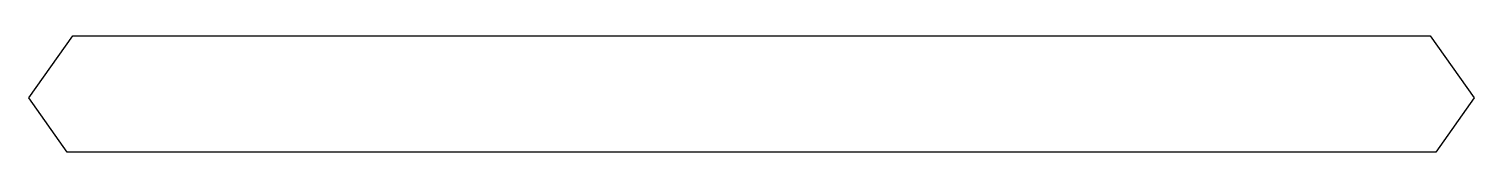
# Model space of a CAD drawing. Header units: millimetres. Extents: x -132 to 132, y -11 to 11.
import ezdxf

# ---------------------------------------------------------------- set-up
doc = ezdxf.new("R2010")
doc.units = ezdxf.units.MM
doc.layers.get('0').update_dxf_attribs({"linetype": 'CONTINUOUS'})

msp = doc.modelspace()

# ---------------------------------------------------------------- linework, layer by layer
msp.add_lwpolyline([(124, 10.61), (132, -0.71), (125, -10.61), (-125, -10.61), (-132, -0.71), (-124, 10.61)], close=True)

doc.saveas('drawing.dxf')
